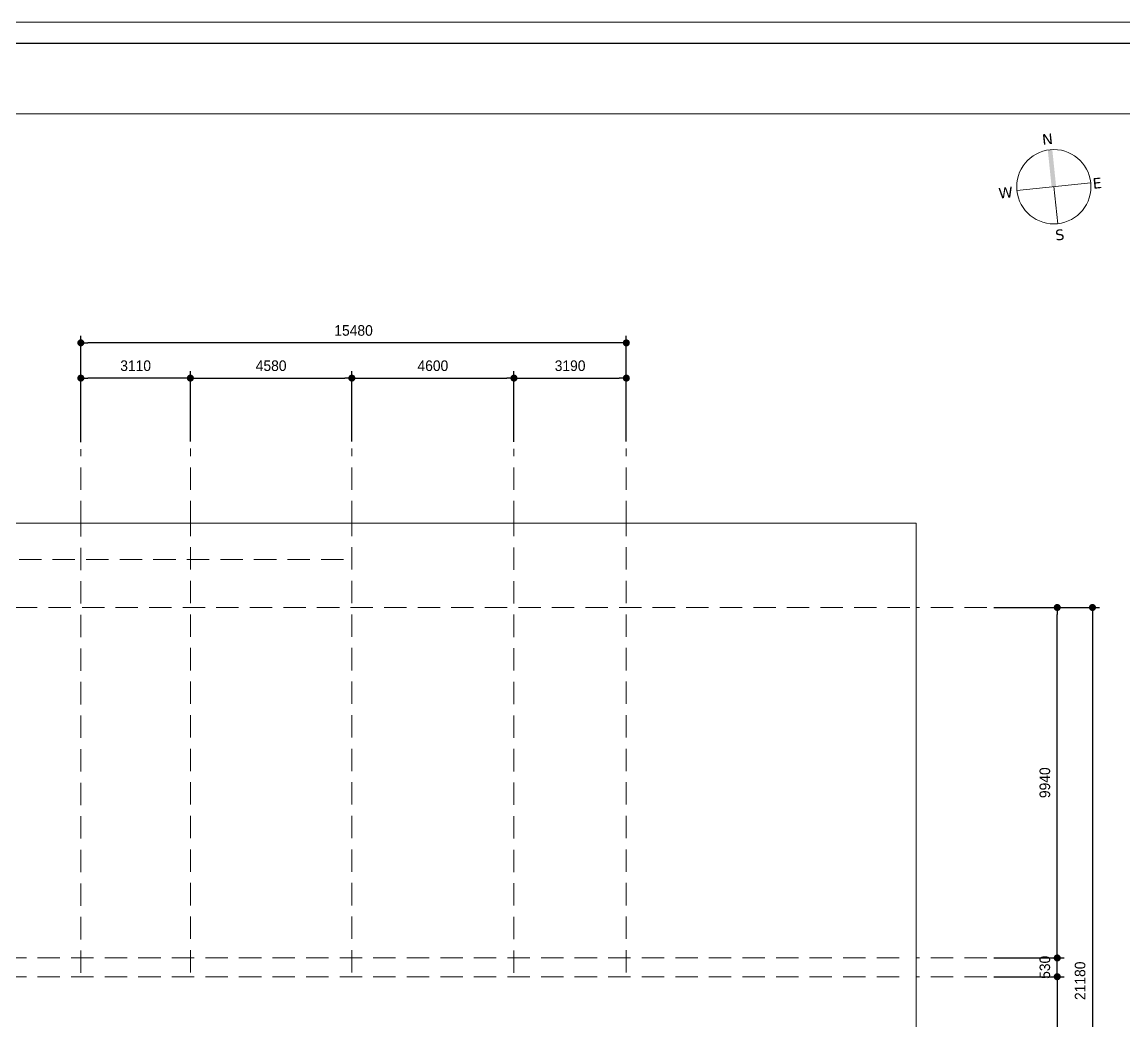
# Model space of a CAD drawing. Header units: millimetres. Extents: x -396231 to 224016, y 0 to 56679.
# Drawn here: x 173949 to 205218, y 28339 to 56679 of the extents above; entities that cross this region are included whole.
import ezdxf

# ---------------------------------------------------------------- set-up
doc = ezdxf.new("R2010")
doc.units = ezdxf.units.MM
doc.header["$XCLIPFRAME"] = 2
doc.linetypes.add('HIDDEN', pattern=[9.525, 6.35, -3.175])
doc.layers.add('dim', color=7, linetype='Continuous')
doc.layers.add('keymap', color=1, linetype='Continuous')
for name, color, linetype, lineweight in [('exdim', 1, 'HIDDEN', 9), ('IM', 2, 'Continuous', 9), ('key', 1, 'Continuous', 9), ('WIPCO', 3, 'Continuous', 9)]:
    doc.layers.add(name, color=color, linetype=linetype, lineweight=lineweight)
doc.layers.add('Plot 설정선', color=251, linetype='Continuous', lineweight=9, plot=False)
doc.styles.add('WIPCO', font='')
doc.styles.get('WIPCO').set_extended_font_data('Dotum')
doc.dimstyles.new('WIPCO-DIM200', dxfattribs={"dimscale": 200, "dimtxt": 1.5, "dimasz": 1, "dimexe": 1, "dimexo": 1, "dimgap": 1, "dimtad": 1, "dimdec": 0, "dimrnd": 10, "dimzin": 0, "dimdsep": 46, "dimtxsty": 'WIPCO', "dimblk": 'DOT', "dimcen": 1, "dimdle": 2, "dimclrd": 256, "dimclre": 256, "dimclrt": 256, "dimadec": 0, "dimazin": 0, "dimtfac": 1, "dimtdec": 0, "dimtix": 1, "dimtmove": 2, "dimatfit": 3, "dimldrblk": 'DOT', "dimfxl": 0, "dimtolj": 1, "dimtzin": 0, "dimarcsym": 0})
picture_1 = doc.add_image_def('image4.jpg', size_in_pixel=(5000, 2422))

# ---------------------------------------------------------------- blocks, each defined once
blk = doc.blocks.new('A$C56FF6BE3')
at = {"layer": 'keymap', "lineweight": 20}
blk.add_line((0, -5.27), (0, 0.01), dxfattribs=at)
blk.add_lwpolyline([(-5.27, 0), (5.27, 0)], dxfattribs=at)
blk.add_circle((0, 0), 5.27, dxfattribs=at)
for points in [[(-0.32, 5.26), (0, 5.27), (-0.32, 0), (0, 0)], [(0.32, 5.26), (0, 5.27), (0.32, 0), (0, 0)]]:
    blk.add_solid(points, dxfattribs=at)
at = {"layer": 'keymap', "color": 7, "lineweight": 20, "char_height": 1.5, "width": 43.9856, "rotation": 360, "style": 'WIPCO'}
for s, insert, attachment_point in [('{\\fVerdana|b0|i0|c0|p34;N}', (0.56, 7.56), 3), ('{\\fVerdana|b0|i0|c0|p34;W}', (-5.87, 0.62), 3), ('{\\fVerdana|b0|i0|c0|p34;E}', (6.82, 0.62), 3), ('{\\fVerdana|b0|i0|c0|p34;S}', (-0.52, -6.12), 1)]:
    blk.add_mtext(s, dxfattribs=dict(at, insert=insert, attachment_point=attachment_point))
blk = doc.blocks.new('_Dot')
at = {"color": 0, "linetype": 'ByBlock', "lineweight": -2}
blk.add_line((-0.5, 0), (-1, 0), dxfattribs=at)
at = {"color": 0, "linetype": 'ByBlock', "const_width": 0.5}
blk.add_lwpolyline([(-0.25, 0, 1), (0.25, 0, 1)], format="xyb", close=True, dxfattribs=at)
blk = doc.blocks.new('*D319')
at = {"layer": 'DEFPOINTS', "color": 0}
for p in [(201325, 29594), (201325, 24068), (203325, 24068)]:
    blk.add_point(p, dxfattribs=at)
at = {"layer": 'dim', "lineweight": -2}
for p, q in [((201525, 29594), (203525, 29594)), ((203325, 29394), (203325, 24268)), ((201525, 24068), (203525, 24068))]:
    blk.add_line(p, q, dxfattribs=at)
at = {"layer": 'dim', "lineweight": -2, "xscale": 200, "yscale": 200, "zscale": 200}
for p, rotation in [((203325, 29594), 90), ((203325, 24068), 270)]:
    blk.add_blockref('_Dot', p, dxfattribs=dict(at, rotation=rotation))
at = {"layer": 'dim', "insert": (202975, 26831), "char_height": 300, "attachment_point": 5, "rotation": 90, "style": 'WIPCO'}
blk.add_mtext('\\A1;5530', dxfattribs=at)
blk = doc.blocks.new('*D320')
at = {"layer": 'DEFPOINTS', "color": 0}
for p in [(201325, 30127), (203325, 30127), (201325, 29594)]:
    blk.add_point(p, dxfattribs=at)
at = {"layer": 'dim', "lineweight": -2}
for p, q in [((203325, 30327), (203325, 30527)), ((201525, 30127), (203525, 30127)), ((203325, 29594), (203325, 30127)), ((201525, 29594), (203525, 29594)), ((203325, 29394), (203325, 29194))]:
    blk.add_line(p, q, dxfattribs=at)
at = {"layer": 'dim', "lineweight": -2, "xscale": 200, "yscale": 200, "zscale": 200}
for p, rotation in [((203325, 30127), 270), ((203325, 29594), 90)]:
    blk.add_blockref('_Dot', p, dxfattribs=dict(at, rotation=rotation))
at = {"layer": 'dim', "insert": (202975, 29861), "char_height": 300, "attachment_point": 5, "rotation": 90, "style": 'WIPCO'}
blk.add_mtext('\\A1;530', dxfattribs=at)
blk = doc.blocks.new('*D321')
at = {"layer": 'DEFPOINTS', "color": 0}
for p in [(201325, 40070), (203325, 40070), (201325, 30127)]:
    blk.add_point(p, dxfattribs=at)
at = {"layer": 'dim', "lineweight": -2}
for p, q in [((201525, 40070), (203525, 40070)), ((203325, 30327), (203325, 39870)), ((201525, 30127), (203525, 30127))]:
    blk.add_line(p, q, dxfattribs=at)
at = {"layer": 'dim', "lineweight": -2, "xscale": 200, "yscale": 200, "zscale": 200}
for p, rotation in [((203325, 40070), 90), ((203325, 30127), 270)]:
    blk.add_blockref('_Dot', p, dxfattribs=dict(at, rotation=rotation))
at = {"layer": 'dim', "insert": (202975, 35098), "char_height": 300, "attachment_point": 5, "rotation": 90, "style": 'WIPCO'}
blk.add_mtext('\\A1;9940', dxfattribs=at)
blk = doc.blocks.new('*D322')
at = {"layer": 'DEFPOINTS', "color": 0}
for p in [(201325, 40070), (201325, 18888), (204325, 18888)]:
    blk.add_point(p, dxfattribs=at)
at = {"layer": 'dim', "lineweight": -2}
for p, q in [((201525, 40070), (204525, 40070)), ((204325, 39870), (204325, 19088)), ((201525, 18888), (204525, 18888))]:
    blk.add_line(p, q, dxfattribs=at)
at = {"layer": 'dim', "lineweight": -2, "xscale": 200, "yscale": 200, "zscale": 200}
for p, rotation in [((204325, 40070), 90), ((204325, 18888), 270)]:
    blk.add_blockref('_Dot', p, dxfattribs=dict(at, rotation=rotation))
at = {"layer": 'dim', "insert": (203975, 29479), "char_height": 300, "attachment_point": 5, "rotation": 90, "style": 'WIPCO'}
blk.add_mtext('\\A1;21180', dxfattribs=at)
blk = doc.blocks.new('*D329')
at = {"layer": 'DEFPOINTS', "color": 0}
for p in [(191097, 46577), (187908, 44569), (191097, 44577)]:
    blk.add_point(p, dxfattribs=at)
at = {"layer": 'dim', "lineweight": -2}
for p, q in [((187908, 44769), (187908, 46777)), ((191097, 44777), (191097, 46777)), ((188108, 46577), (190897, 46577))]:
    blk.add_line(p, q, dxfattribs=at)
at = {"layer": 'dim', "lineweight": -2, "xscale": 200, "yscale": 200, "zscale": 200, "rotation": 180}
blk.add_blockref('_Dot', (187908, 46577), dxfattribs=at)
at = {"layer": 'dim', "lineweight": -2, "xscale": 200, "yscale": 200, "zscale": 200}
blk.add_blockref('_Dot', (191097, 46577), dxfattribs=at)
at = {"layer": 'dim', "insert": (189502, 46927), "char_height": 300, "attachment_point": 5, "style": 'WIPCO'}
blk.add_mtext('\\A1;3190', dxfattribs=at)
blk = doc.blocks.new('*D330')
at = {"layer": 'DEFPOINTS', "color": 0}
for p in [(187908, 46577), (183308, 44577), (187908, 44569)]:
    blk.add_point(p, dxfattribs=at)
at = {"layer": 'dim', "lineweight": -2}
for p, q in [((183308, 44777), (183308, 46777)), ((187908, 44769), (187908, 46777)), ((183508, 46577), (187708, 46577))]:
    blk.add_line(p, q, dxfattribs=at)
at = {"layer": 'dim', "lineweight": -2, "xscale": 200, "yscale": 200, "zscale": 200, "rotation": 180}
blk.add_blockref('_Dot', (183308, 46577), dxfattribs=at)
at = {"layer": 'dim', "lineweight": -2, "xscale": 200, "yscale": 200, "zscale": 200}
blk.add_blockref('_Dot', (187908, 46577), dxfattribs=at)
at = {"layer": 'dim', "insert": (185608, 46927), "char_height": 300, "attachment_point": 5, "style": 'WIPCO'}
blk.add_mtext('\\A1;4600', dxfattribs=at)
blk = doc.blocks.new('*D331')
at = {"layer": 'DEFPOINTS', "color": 0}
for p in [(183308, 46577), (178727, 44577), (183308, 44577)]:
    blk.add_point(p, dxfattribs=at)
at = {"layer": 'dim', "lineweight": -2}
for p, q in [((178727, 44777), (178727, 46777)), ((183308, 44777), (183308, 46777)), ((178927, 46577), (183108, 46577))]:
    blk.add_line(p, q, dxfattribs=at)
at = {"layer": 'dim', "lineweight": -2, "xscale": 200, "yscale": 200, "zscale": 200, "rotation": 180}
blk.add_blockref('_Dot', (178727, 46577), dxfattribs=at)
at = {"layer": 'dim', "lineweight": -2, "xscale": 200, "yscale": 200, "zscale": 200}
blk.add_blockref('_Dot', (183308, 46577), dxfattribs=at)
at = {"layer": 'dim', "insert": (181018, 46927), "char_height": 300, "attachment_point": 5, "style": 'WIPCO'}
blk.add_mtext('\\A1;4580', dxfattribs=at)
blk = doc.blocks.new('*D332')
at = {"layer": 'DEFPOINTS', "color": 0}
for p in [(175618, 46577), (175618, 44564), (178727, 44577)]:
    blk.add_point(p, dxfattribs=at)
at = {"layer": 'dim', "lineweight": -2}
for p, q in [((175618, 44764), (175618, 46777)), ((178727, 44777), (178727, 46777)), ((178527, 46577), (175818, 46577))]:
    blk.add_line(p, q, dxfattribs=at)
at = {"layer": 'dim', "lineweight": -2, "xscale": 200, "yscale": 200, "zscale": 200, "rotation": 180}
blk.add_blockref('_Dot', (175618, 46577), dxfattribs=at)
at = {"layer": 'dim', "lineweight": -2, "xscale": 200, "yscale": 200, "zscale": 200}
blk.add_blockref('_Dot', (178727, 46577), dxfattribs=at)
at = {"layer": 'dim', "insert": (177173, 46927), "char_height": 300, "attachment_point": 5, "style": 'WIPCO'}
blk.add_mtext('\\A1;3110', dxfattribs=at)
blk = doc.blocks.new('*D327')
at = {"layer": 'DEFPOINTS', "color": 0}
for p in [(175618, 47577), (175618, 44564), (191097, 44577)]:
    blk.add_point(p, dxfattribs=at)
at = {"layer": 'dim', "lineweight": -2}
for p, q in [((175618, 44764), (175618, 47777)), ((190897, 47577), (175818, 47577)), ((191097, 44777), (191097, 47777))]:
    blk.add_line(p, q, dxfattribs=at)
at = {"layer": 'dim', "lineweight": -2, "xscale": 200, "yscale": 200, "zscale": 200, "rotation": 180}
blk.add_blockref('_Dot', (175618, 47577), dxfattribs=at)
at = {"layer": 'dim', "lineweight": -2, "xscale": 200, "yscale": 200, "zscale": 200}
blk.add_blockref('_Dot', (191097, 47577), dxfattribs=at)
at = {"layer": 'dim', "insert": (183357, 47927), "char_height": 300, "attachment_point": 5, "style": 'WIPCO'}
blk.add_mtext('\\A1;15480', dxfattribs=at)

msp = doc.modelspace()

# ---------------------------------------------------------------- linework, layer by layer
at = {"layer": 'exdim', "color": 1, "ltscale": 100}
for p, q in [((175617.6, 42457.4), (175617.6, 44564.3)), ((178727.4, 42457.4), (178727.4, 44576.5)), ((183307.8, 42457.4), (183307.8, 44576.5)), ((187908, 42457.4), (187908, 44568.9)), ((191096.8, 42457.4), (191096.8, 44576.5)), ((201324.7, 30127.4), (199324.7, 30127.4)), ((201324.7, 29594.4), (199324.7, 29594.4))]:
    msp.add_line(p, q, dxfattribs=at)
at = {"layer": 'exdim', "color": 255, "ltscale": 100}
for p, q in [((175617.6, 29701.3), (175617.6, 42457.4)), ((178727.4, 29713.5), (178727.4, 42457.4)), ((183307.8, 29713.5), (183307.8, 42457.4)), ((187908, 29705.9), (187908, 42457.4)), ((191096.8, 29713.5), (191096.8, 42457.4)), ((183071.5, 41430.3), (152483.4, 41430.3)), ((152483.4, 30127.4), (199146.4, 30127.4)), ((152483.4, 29594.4), (199146.4, 29594.4))]:
    msp.add_line(p, q, dxfattribs=at)
msp.add_lwpolyline([(199146.4, 40069.6), (152483.4, 40069.6)], dxfattribs=at)
at = {"layer": 'exdim', "color": 1, "ltscale": 100}
msp.add_lwpolyline([(201324.7, 40069.6), (199324.7, 40069.6)], dxfattribs=at)
at = {"layer": 'Plot 설정선'}
msp.add_lwpolyline([(143769.3, 56678.6), (143769.3, 0), (143769.3, 56678.6), (224016.3, 56678.6), (143769.3, 56678.6), (143769.3, 0), (143769.3, 56678.6), (224016.3, 56678.6), (224016.3, 0), (143769.3, 0), (224016.3, 0), (224016.3, 56678.6), (224016.3, 0), (143769.3, 0)], dxfattribs=at)
msp.add_lwpolyline([(146369.3, 54078.6), (216311.7, 54078.6), (216311.7, 2600), (146369.3, 2600)], close=True, dxfattribs=at)
at = {"layer": 'WIPCO', "color": 3, "lineweight": -3}
msp.add_lwpolyline([(223416.3, 600), (144369.3, 600), (144369.3, 56078.6), (223416.3, 56078.6)], close=True, dxfattribs=at)

# ---------------------------------------------------------------- block references
at = {"layer": 'key', "xscale": 200, "yscale": 200, "zscale": 200, "rotation": 5.904705250119795}
msp.add_blockref('A$C56FF6BE3', (203229, 52006.9), dxfattribs=at)

# ---------------------------------------------------------------- dimensions: what is measured, and where the dimension line sits
at = {"layer": 'dim'}
for base, p1, p2, angle, picture, middle in [((175617.6, 47576.5), (191096.8, 44576.5), (175617.6, 44564.3), 180, '*D327', (183357.2, 47926.7)), ((175617.6, 46576.5), (178727.4, 44576.5), (175617.6, 44564.3), 180, '*D332', (177172.5, 46926.7)), ((183307.8, 46576.5), (178727.4, 44576.5), (183307.8, 44576.5), 180, '*D331', (181017.6, 46926.7)), ((187908, 46576.5), (183307.8, 44576.5), (187908, 44568.9), 180, '*D330', (185607.9, 46926.7)), ((191096.8, 46576.5), (187908, 44568.9), (191096.8, 44576.5), 180, '*D329', (189502.4, 46926.7)), ((203324.7, 40069.6), (201324.7, 30127.4), (201324.7, 40069.6), 270, '*D321', (202974.5, 35098.5)), ((204324.7, 18888.4), (201324.7, 40069.6), (201324.7, 18888.4), 270, '*D322', (203974.5, 29479)), ((203324.7, 30127.4), (201324.7, 29594.4), (201324.7, 30127.4), 270, '*D320', (202974.5, 29860.9)), ((203324.7, 24068.3), (201324.7, 29594.4), (201324.7, 24068.3), 270, '*D319', (202974.5, 26831.4))]:
    dim = msp.add_linear_dim(base=base, p1=p1, p2=p2, angle=angle, dimstyle='WIPCO-DIM200', dxfattribs=at)
    dim.commit()
    dim.dimension.update_dxf_attribs({"geometry": picture, "text_midpoint": middle})

# ---------------------------------------------------------------- pictures from other files: only their frames are drawn
at = {"layer": 'IM'}
image = msp.add_image(picture_1, insert=(141637.1, 12918.7), size_in_units=(68735.3, 33295.4), dxfattribs=at)
image.set_boundary_path([(788.488, 272.767), (4195.862, 2281.593)])

doc.saveas('drawing.dxf')
